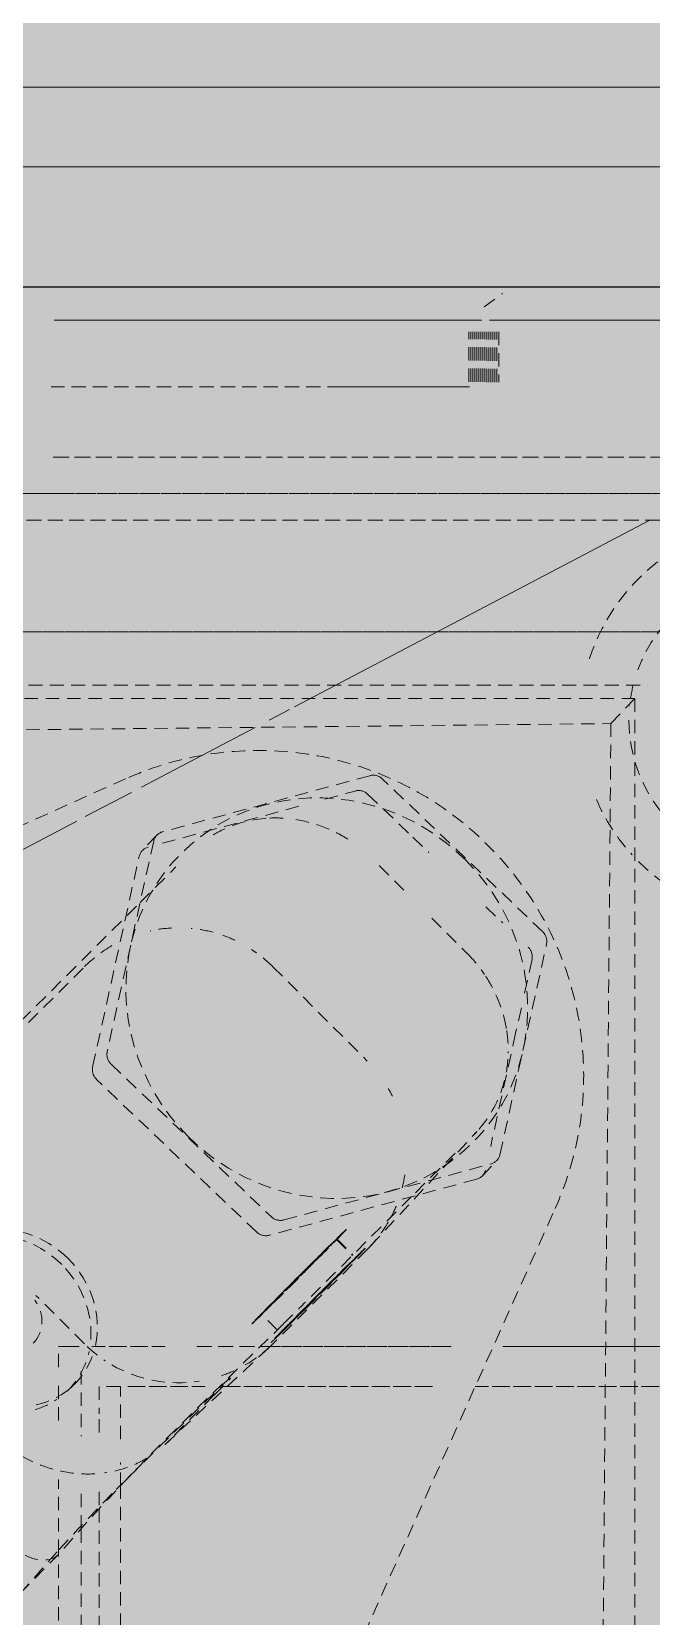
# Model space of a CAD drawing. Header units: millimetres. Extents: x -12447 to 83753, y -46415 to 46712.
# Drawn here: x 48624.8 to 48671.3, y 16389.9 to 16508.8 of the extents above; entities that cross this region are included whole.
import ezdxf
from ezdxf.xclip import XClip

# ---------------------------------------------------------------- set-up
doc = ezdxf.new("R2010")
doc.units = ezdxf.units.MM
doc.header["$XCLIPFRAME"] = 2
doc.linetypes.add('200_ШТРИХ_ш1п0_6_', pattern=[1.6, 1, -0.6])
doc.layers.add('1_Сущ. кусты', color=7, linetype='Continuous')
for name, color, linetype, lineweight in [('Перекрытие', 7, 'Continuous', 18), ('Сантехника', 7, 'Continuous', 18), ('Стены отделка', 7, 'Continuous', 30), ('Стены штриховка', 7, 'Continuous', 9)]:
    doc.layers.add(name, color=color, linetype=linetype, lineweight=lineweight)

# ---------------------------------------------------------------- blocks, each defined once
blk = doc.blocks.new('Reece_Tap_Wolfen_Drinking-Fountain - 10 L_Stainless Steel-7189108-План полов 1-го этажа')
at = {"layer": 'Сантехника', "color": 251, "linetype": '200_ШТРИХ_ш1п0_6_', "true_color": 0x666666}
for p, q in [((48658.76, 16488.17), (48660.14, 16489.19)), ((48685.76, 16487.17), (48626.5, 16487.17)), ((48626.43, 16476.9), (48683.63, 16476.9)), ((48626.88, 16474.17), (48620.88, 16474.17)), ((48625.97, 16474.17), (48620.88, 16474.17)), ((48626.88, 16474.17), (48625.97, 16474.17)), ((48682.44, 16474.17), (48626.5, 16474.17)), ((48674.69, 16463.8), (48454.99, 16463.8)), ((48455.04, 16463.8), (48674.69, 16463.8)), ((48454.99, 16459.8), (48670.99, 16459.8)), ((48455.04, 16459.8), (48670.99, 16459.8)), ((48646.81, 16451.23), (48649.08, 16451.85)), ((48650.04, 16451.6), (48653.4, 16448.39)), ((48634.62, 16447.93), (48645.29, 16450.82)), ((48632.95, 16443.48), (48635.64, 16446.15)), ((48658.88, 16443.16), (48660.14, 16441.96)), ((48662.34, 16439.21), (48661.73, 16436.48)), ((48624.58, 16434.47), (48628.77, 16438.66)), ((48661.11, 16433.68), (48659.24, 16425.19)), ((48656.58, 16424.68), (48653.29, 16421.4)), ((48647.71, 16418.25), (48644.05, 16414.59)), ((48644.05, 16414.58), (48647.67, 16418.2)), ((48647.67, 16418.2), (48648.87, 16417)), ((48647.71, 16418.25), (48648.91, 16417.04)), ((48643.23, 16411.42), (48642.05, 16412.59)), ((48656.28, 16410.17), (48641.96, 16410.17)), ((48685.94, 16410.17), (48660.14, 16410.17)), ((48627.48, 16406.82), (48627.95, 16407.28)), ((48639.66, 16407.79), (48639.73, 16407.79)), ((48632.75, 16401.03), (48631.16, 16399.45)), ((48626.84, 16380.02), (48626.84, 16394.7))]:
    blk.add_line(p, q, dxfattribs=at)
at = {"layer": 'Сантехника', "color": 7, "linetype": '200_ШТРИХ_ш1п0_6_', "true_color": 0xfdfdfd}
for p, q in [((48626.5, 16487.17), (48657.6, 16487.17)), ((48650.16, 16487.17), (48626.5, 16487.17)), ((48626.5, 16487.17), (48657.6, 16487.17)), ((48626.5, 16487.17), (48657.6, 16487.17)), ((48650.01, 16487.17), (48626.5, 16487.17)), ((48626.5, 16487.17), (48657.6, 16487.17)), ((48649.85, 16487.17), (48626.5, 16487.17)), ((48626.5, 16487.17), (48657.6, 16487.17)), ((48649.7, 16487.17), (48626.5, 16487.17)), ((48626.5, 16487.17), (48657.6, 16487.17)), ((48649.55, 16487.17), (48626.5, 16487.17)), ((48626.5, 16487.17), (48657.6, 16487.17)), ((48649.4, 16487.17), (48626.5, 16487.17)), ((48626.5, 16487.17), (48657.6, 16487.17)), ((48649.25, 16487.17), (48626.5, 16487.17)), ((48626.5, 16487.17), (48657.6, 16487.17)), ((48649.1, 16487.17), (48626.5, 16487.17)), ((48649.1, 16487.17), (48657.5, 16487.17)), ((48649.25, 16487.17), (48657.6, 16487.17)), ((48649.4, 16487.17), (48657.62, 16487.17)), ((48649.55, 16487.17), (48657.63, 16487.17)), ((48649.7, 16487.17), (48652.08, 16487.17)), ((48649.85, 16487.17), (48656.53, 16487.17)), ((48650.01, 16487.17), (48654.64, 16487.17)), ((48650.16, 16487.17), (48656.83, 16487.17)), ((48652.08, 16487.17), (48656.38, 16487.17)), ((48654.64, 16487.17), (48656.68, 16487.17)), ((48656.38, 16487.17), (48657.64, 16487.17)), ((48657.6, 16482.17), (48626.29, 16482.17)), ((48626.29, 16482.17), (48650.16, 16482.17)), ((48657.6, 16482.17), (48626.29, 16482.17)), ((48626.29, 16482.17), (48650.01, 16482.17)), ((48657.6, 16482.17), (48626.29, 16482.17)), ((48626.29, 16482.17), (48649.85, 16482.17)), ((48657.6, 16482.17), (48626.29, 16482.17)), ((48626.29, 16482.17), (48649.7, 16482.17)), ((48657.6, 16482.17), (48626.29, 16482.17)), ((48626.29, 16482.17), (48649.55, 16482.17)), ((48657.6, 16482.17), (48626.29, 16482.17)), ((48626.29, 16482.17), (48649.4, 16482.17)), ((48657.6, 16482.17), (48626.29, 16482.17)), ((48626.29, 16482.17), (48649.25, 16482.17)), ((48657.6, 16482.17), (48626.29, 16482.17)), ((48626.29, 16482.17), (48649.1, 16482.17)), ((48657.6, 16482.17), (48626.29, 16482.17)), ((48626.29, 16482.17), (48648.95, 16482.17)), ((48657.35, 16482.17), (48648.95, 16482.17)), ((48657.5, 16482.17), (48649.1, 16482.17)), ((48657.6, 16482.17), (48649.25, 16482.17)), ((48657.62, 16482.17), (48649.4, 16482.17)), ((48657.63, 16482.17), (48649.55, 16482.17)), ((48652.08, 16482.17), (48649.7, 16482.17)), ((48656.53, 16482.17), (48649.85, 16482.17)), ((48656.68, 16482.17), (48650.01, 16482.17)), ((48656.83, 16482.17), (48650.16, 16482.17)), ((48654.34, 16482.17), (48652.08, 16482.17)), ((48657.64, 16482.17), (48654.34, 16482.17))]:
    blk.add_line(p, q, dxfattribs=at)
at = {"layer": 'Сантехника', "color": 7, "linetype": '200_ШТРИХ_ш1п0_6_', "true_color": 0xfcfcfc}
for p, q in [((48626.5, 16487.17), (48657.6, 16487.17)), ((48648.95, 16487.17), (48626.5, 16487.17)), ((48648.95, 16487.17), (48651.32, 16487.17)), ((48651.32, 16487.17), (48657.35, 16487.17)), ((48657.6, 16482.17), (48626.29, 16482.17)), ((48626.29, 16482.17), (48648.8, 16482.17)), ((48657.19, 16482.17), (48648.8, 16482.17))]:
    blk.add_line(p, q, dxfattribs=at)
at = {"layer": 'Сантехника', "color": 7, "linetype": '200_ШТРИХ_ш1п0_6_', "true_color": 0xfafafa}
for p, q in [((48626.5, 16487.17), (48657.6, 16487.17)), ((48648.8, 16487.17), (48626.5, 16487.17)), ((48648.8, 16487.17), (48657.19, 16487.17)), ((48657.6, 16482.17), (48626.29, 16482.17)), ((48626.29, 16482.17), (48648.65, 16482.17)), ((48657.04, 16482.17), (48648.65, 16482.17))]:
    blk.add_line(p, q, dxfattribs=at)
at = {"layer": 'Сантехника', "color": 7, "linetype": '200_ШТРИХ_ш1п0_6_', "true_color": 0xf7f7f7}
for p, q in [((48626.5, 16487.17), (48657.6, 16487.17)), ((48648.65, 16487.17), (48626.5, 16487.17)), ((48648.65, 16487.17), (48657.04, 16487.17)), ((48657.6, 16482.17), (48626.29, 16482.17)), ((48626.29, 16482.17), (48648.5, 16482.17)), ((48656.89, 16482.17), (48648.5, 16482.17))]:
    blk.add_line(p, q, dxfattribs=at)
at = {"layer": 'Сантехника', "color": 7, "linetype": '200_ШТРИХ_ш1п0_6_', "true_color": 0xf2f2f2}
for p, q in [((48626.5, 16487.17), (48657.6, 16487.17)), ((48648.5, 16487.17), (48626.5, 16487.17)), ((48648.5, 16487.17), (48656.89, 16487.17)), ((48657.6, 16482.17), (48626.29, 16482.17)), ((48626.29, 16482.17), (48648.35, 16482.17)), ((48650.72, 16482.17), (48648.35, 16482.17)), ((48656.74, 16482.17), (48650.72, 16482.17))]:
    blk.add_line(p, q, dxfattribs=at)
at = {"layer": 'Сантехника', "color": 254, "linetype": '200_ШТРИХ_ш1п0_6_', "true_color": 0xeaeaea}
for p, q in [((48626.5, 16487.17), (48657.6, 16487.17)), ((48648.35, 16487.17), (48626.5, 16487.17)), ((48648.35, 16487.17), (48652.98, 16487.17)), ((48652.98, 16487.17), (48656.74, 16487.17)), ((48657.6, 16482.17), (48626.29, 16482.17)), ((48626.29, 16482.17), (48648.2, 16482.17)), ((48656.59, 16482.17), (48648.2, 16482.17)), ((48626.84, 16410.17), (48628.39, 16410.17))]:
    blk.add_line(p, q, dxfattribs=at)
at = {"layer": 'Сантехника', "color": 254, "linetype": '200_ШТРИХ_ш1п0_6_', "true_color": 0xdddddd}
for p, q in [((48626.5, 16487.17), (48657.6, 16487.17)), ((48648.2, 16487.17), (48626.5, 16487.17)), ((48648.2, 16487.17), (48656.59, 16487.17)), ((48657.6, 16482.17), (48626.29, 16482.17)), ((48626.29, 16482.17), (48648.04, 16482.17)), ((48656.44, 16482.17), (48648.04, 16482.17)), ((48626.84, 16408.62), (48626.84, 16410.17)), ((48628.39, 16410.17), (48626.84, 16410.17)), ((48629.34, 16410.17), (48634.84, 16410.17)), ((48628.52, 16408.32), (48628.52, 16403.45)), ((48637.84, 16407.17), (48629.88, 16407.17)), ((48631.48, 16407.17), (48629.88, 16407.17)), ((48629.88, 16407.17), (48629.88, 16405.11)), ((48631.48, 16403.23), (48631.48, 16407.17)), ((48632.34, 16407.17), (48637.84, 16407.17)), ((48629.88, 16404.73), (48629.88, 16403.31))]:
    blk.add_line(p, q, dxfattribs=at)
at = {"layer": 'Сантехника', "color": 9, "linetype": '200_ШТРИХ_ш1п0_6_', "true_color": 0xc7c7c7}
for p, q in [((48626.5, 16487.17), (48657.6, 16487.17)), ((48648.04, 16487.17), (48626.5, 16487.17)), ((48648.04, 16487.17), (48652.68, 16487.17)), ((48652.68, 16487.17), (48654.72, 16487.17)), ((48654.72, 16487.17), (48656.44, 16487.17)), ((48657.6, 16482.17), (48626.29, 16482.17)), ((48626.29, 16482.17), (48647.89, 16482.17)), ((48657.6, 16482.17), (48647.89, 16482.17)), ((48642.91, 16438.66), (48649.98, 16431.59)), ((48628.77, 16410.38), (48625.14, 16414.01)), ((48634.84, 16410.17), (48629.34, 16410.17)), ((48637.2, 16410.17), (48641.52, 16410.17)), ((48626.84, 16404.61), (48626.84, 16407.51)), ((48631.48, 16399.71), (48631.48, 16401.47)), ((48628.52, 16399.13), (48628.52, 16396.44)), ((48629.88, 16399.27), (48629.88, 16397.96))]:
    blk.add_line(p, q, dxfattribs=at)
at = {"layer": 'Сантехника', "color": 253, "linetype": '200_ШТРИХ_ш1п0_6_', "true_color": 0xa3a3a3}
for p, q in [((48626.5, 16487.17), (48657.6, 16487.17)), ((48647.89, 16487.17), (48626.5, 16487.17)), ((48647.89, 16487.17), (48656.29, 16487.17)), ((48656.29, 16487.17), (48657.6, 16487.17)), ((48660.14, 16487.17), (48685.76, 16487.17)), ((48657.6, 16482.56), (48657.6, 16486.31)), ((48657.75, 16482.55), (48657.75, 16486.31)), ((48657.9, 16482.55), (48657.9, 16486.31)), ((48658.05, 16482.55), (48658.05, 16486.31)), ((48658.2, 16482.55), (48658.2, 16486.31)), ((48658.35, 16482.54), (48658.35, 16486.31)), ((48658.5, 16482.54), (48658.5, 16486.31)), ((48658.65, 16482.54), (48658.65, 16486.31)), ((48658.8, 16482.54), (48658.8, 16486.31)), ((48658.96, 16482.53), (48658.96, 16486.31)), ((48659.11, 16482.53), (48659.11, 16486.31)), ((48659.26, 16482.53), (48659.26, 16486.31)), ((48659.41, 16482.53), (48659.41, 16486.31)), ((48659.56, 16482.53), (48659.56, 16486.31)), ((48659.71, 16482.52), (48659.71, 16486.31)), ((48659.86, 16486.31), (48659.86, 16482.52)), ((48683.63, 16476.9), (48626.43, 16476.9)), ((48626.5, 16474.17), (48682.44, 16474.17)), ((48414.83, 16472.17), (48682.44, 16472.17)), ((48414.96, 16472.17), (48682.44, 16472.17)), ((48653.4, 16448.39), (48654.6, 16447.24)), ((48650.89, 16446.25), (48652.9, 16444.24)), ((48654.82, 16442.32), (48657.48, 16439.67)), ((48661.54, 16435.58), (48661.11, 16433.68)), ((48641.52, 16410.17), (48637.2, 16410.17)), ((48641.96, 16410.17), (48656.28, 16410.17)), ((48660.14, 16410.17), (48685.94, 16410.17)), ((48654.88, 16407.17), (48639.14, 16407.17)), ((48639.14, 16407.17), (48654.88, 16407.17)), ((48685.94, 16407.17), (48658.08, 16407.17)), ((48658.08, 16407.17), (48685.94, 16407.17)), ((48626.84, 16394.7), (48626.84, 16400.2)), ((48631.48, 16379.54), (48631.48, 16399.71)), ((48629.88, 16397.96), (48629.88, 16379.25)), ((48628.52, 16396.44), (48628.52, 16379.19))]:
    blk.add_line(p, q, dxfattribs=at)
at = {"layer": 'Сантехника', "linetype": '200_ШТРИХ_ш1п0_6_'}
for p, q in [((48454.67, 16458.8), (48670.06, 16458.8)), ((48668.26, 16456.91), (48670.06, 16458.8)), ((48670.06, 16458.8), (48670.06, 16243.38)), ((48454.85, 16454.65), (48668.26, 16456.91)), ((48668.26, 16456.91), (48666.44, 16243.38)), ((48631.86, 16452.77), (48598.47, 16437.79)), ((48650.17, 16453), (48634.63, 16448.79)), ((48663.13, 16441.3), (48651.13, 16452.75)), ((48633.97, 16448.1), (48630.48, 16432.3)), ((48634.2, 16448.53), (48633.11, 16447.38)), ((48629.39, 16431.15), (48632.88, 16446.95)), ((48624.03, 16434.61), (48632.95, 16443.48)), ((48659.93, 16424.56), (48663.43, 16440.36)), ((48630.78, 16431.35), (48642.77, 16419.92)), ((48641.68, 16418.77), (48629.69, 16430.2)), ((48650.24, 16417.72), (48658.21, 16426.3)), ((48643.73, 16419.67), (48659.29, 16423.88)), ((48658.62, 16422.98), (48659.71, 16424.13)), ((48658.2, 16422.73), (48642.64, 16418.52)), ((48653.29, 16421.4), (48645.24, 16413.4)), ((48649.09, 16387.12), (48664.07, 16420.52)), ((48649.98, 16417.45), (48642.91, 16410.38)), ((48643.47, 16411.18), (48649.12, 16416.83)), ((48649.08, 16416.79), (48643.52, 16411.22)), ((48643.69, 16411.86), (48635.59, 16403.92)), ((48634.82, 16402.82), (48642.66, 16410.14)), ((48633.22, 16401.5), (48638.69, 16406.86)), ((48638.49, 16406.52), (48635.04, 16403.03)), ((48623.94, 16391.63), (48626.86, 16394.6)), ((48626.72, 16394.77), (48624, 16391.7))]:
    blk.add_line(p, q, dxfattribs=at)
at = {"layer": 'Сантехника', "color": 251, "linetype": '200_ШТРИХ_ш1п0_6_', "true_color": 0x666666, "flags": 128}
blk.add_lwpolyline([(48630.85, 16399.14), (48628.28, 16396.46), (48626.72, 16394.77)], dxfattribs=at)
at = {"layer": 'Сантехника', "color": 253, "linetype": '200_ШТРИХ_ш1п0_6_', "true_color": 0xa3a3a3}
for centre, major_axis, ratio, start_param, end_param in [((48680.93, 16457.17), (0, 15), 0.999921, 0.018466, 1.298422), ((48680.61, 16457.17), (0, 11), 0.999921, 0.122335, 1.220618), ((48680.61, 16457.17), (0, 11), 0.999921, 1.328346, 1.475597), ((48680.61, 16457.17), (0, 11), 0.999921, 1.570796, 3.141593), ((48680.93, 16457.17), (0, 15), 0.999921, 1.979399, 2.309974), ((48680.93, 16457.17), (0, 15), 0.999921, 2.356194, 3.141593), ((48642.91, 16424.52), (0, 10), 0.999921, 4.464526, 4.603032), ((48644.88, 16415.42), (3.54, 3.54), 0.008884, 3.674076, 5.768471), ((48644.88, 16415.42), (2.83, 2.83), 0.008884, 3.83517, 6.113722), ((48623.11, 16412.3), (-1.81, 1.88), 0.902482, 3.141593, 4.564089), ((48644.88, 16415.42), (2.83, 2.83), 0.008884, 2.082141, 2.333371), ((48646.3, 16414.01), (3.54, 3.54), 0.008884, 3.935876, 4.459475), ((48644.88, 16415.42), (3.54, 3.54), 0.008884, 2.365079, 2.626879), ((48644.88, 16415.42), (2.83, 2.83), 0.008884, 3.328826, 3.581998), ((48646.29, 16414.01), (2.83, 2.83), 0.008884, 3.83517, 4.341515), ((48635.84, 16417.45), (0, 10), 0.999921, 2.385932, 2.557498), ((48635.84, 16417.45), (0, 10), 0.999921, 2.617994, 3.295554)]:
    blk.add_ellipse(centre, major_axis=major_axis, ratio=ratio, start_param=start_param, end_param=end_param, dxfattribs=at)
at = {"layer": 'Сантехника', "linetype": '200_ШТРИХ_ш1п0_6_'}
for centre, major_axis, ratio, start_param, end_param in [((48650.47, 16452.06), (-0.727, 0.687), 0.953727, 4.707917, 5.755114), ((48646.95, 16436.31), (-11.19, 10.58), 0.953727, 4.682836, 7.824429), ((48634.93, 16447.85), (-0.727, 0.687), 0.953727, 5.755114, 6.802312), ((48646.95, 16436.31), (-11.19, 10.58), 0.953727, 1.541244, 4.682836), ((48662.47, 16440.61), (-0.727, 0.687), 0.953727, 3.660719, 4.707917), ((48631.44, 16432.04), (-0.727, 0.687), 0.953727, 0.519126, 1.566324), ((48630.35, 16430.89), (-0.727, 0.687), 0.953727, 0.519126, 1.566324), ((48659, 16424.81), (-0.71, 0.671), 0.953727, 2.613521, 3.660719), ((48643.43, 16420.61), (-0.727, 0.687), 0.953727, 1.566324, 2.613521), ((48642.91, 16424.52), (0, 10), 0.999921, 3.926991, 4.18879), ((48642.34, 16419.46), (-0.727, 0.687), 0.953727, 1.566324, 2.613521), ((48646.3, 16414.01), (3.54, 3.54), 0.008884, 0.008885, 1.841481), ((48646.3, 16414.01), (2.83, 2.83), 0.008884, 0.072302, 1.830911), ((48646.3, 16414.01), (3.54, 3.54), 0.008884, 5.768471, 6.283185), ((48646.27, 16414.49), (3.54, 3.54), 0.008884, 3.883516, 4.407115), ((48646.3, 16414.01), (2.83, 2.83), 0.008884, 2.082141, 2.333371), ((48646.3, 16414.01), (3.54, 3.54), 0.008884, 2.365079, 3.141593), ((48646.3, 16414.01), (3.54, 3.54), 0.008884, 3.150478, 3.674076), ((48646.3, 16414.01), (2.83, 2.83), 0.008884, 2.584601, 3.087061), ((48635.84, 16417.45), (0, 10), 0.999921, 3.665191, 3.926991), ((48637.53, 16405.58), (2.2, 2.2), 0.008884, 5.157606, 6.283185), ((48866.48, 16173.02), (-232.77, 229.02), 0.67568, 6.271133, 6.328605), ((48624.72, 16396.7), (-2.14, 2.1), 0.67568, 2.004151, 3.187013)]:
    blk.add_ellipse(centre, major_axis=major_axis, ratio=ratio, start_param=start_param, end_param=end_param, dxfattribs=at)
at = {"layer": 'Сантехника', "color": 251, "linetype": '200_ШТРИХ_ш1п0_6_', "true_color": 0x666666}
for centre, major_axis, ratio, start_param, end_param in [((48649.38, 16450.91), (-0.727, 0.687), 0.953727, 4.707917, 5.755114), ((48633.84, 16446.69), (-0.727, 0.687), 0.953727, 5.755114, 6.802312), ((48635.84, 16431.59), (0, 10), 0.999921, 0.523599, 0.785398), ((48661.38, 16439.46), (-0.727, 0.687), 0.953727, 3.660719, 4.707917), ((48657.91, 16423.65), (-0.71, 0.671), 0.953727, 2.613521, 3.660719), ((48642.91, 16424.52), (0, 10), 0.999921, 4.220406, 4.362154), ((48623.11, 16412.3), (-4.84, 5.03), 0.902482, 4.733017, 5.780215), ((48644.88, 16415.42), (3.54, 3.54), 0.008884, 0.008885, 2.365079), ((48644.88, 16415.42), (3.54, 3.54), 0.008884, 5.768471, 6.283185), ((48622.63, 16411.85), (-4.84, 5.03), 0.902482, 4.733017, 5.643515), ((48644.88, 16415.42), (2.83, 2.83), 0.008884, 0.072302, 2.082141), ((48623.11, 16412.3), (-4.84, 5.03), 0.902482, 3.68582, 4.733017), ((48646.29, 16414.01), (2.83, 2.83), 0.008884, 4.341515, 6.113722), ((48646.3, 16414.01), (3.54, 3.54), 0.008884, 4.459475, 5.768471), ((48622.63, 16411.85), (-4.84, 5.03), 0.902482, 3.822519, 4.733017), ((48644.88, 16415.42), (2.83, 2.83), 0.008884, 2.333371, 3.087061), ((48646.3, 16414.01), (3.54, 3.54), 0.008884, 1.841481, 2.365079), ((48646.3, 16414.01), (2.83, 2.83), 0.008884, 1.830911, 2.082141), ((48644.88, 16415.42), (3.54, 3.54), 0.008884, 2.626879, 3.141593), ((48644.88, 16415.42), (3.54, 3.54), 0.008884, 3.150478, 3.674076), ((48646.29, 16414.01), (2.83, 2.83), 0.008884, 3.328826, 3.83517), ((48646.3, 16414.01), (2.83, 2.83), 0.008884, 2.333371, 2.584601), ((48646.3, 16414.01), (3.54, 3.54), 0.008884, 3.674076, 3.935876), ((48623.11, 16412.3), (-4.84, 5.03), 0.902482, 2.638622, 3.644546), ((48622.63, 16411.85), (-4.84, 5.03), 0.902482, 3.141593, 3.68582), ((48635.84, 16417.45), (0, 10), 0.999921, 3.469476, 3.611438), ((48636.12, 16404.25), (3.54, 3.54), 0.008884, 0.008885, 0.750022), ((48622.63, 16411.85), (-4.84, 5.03), 0.902482, 2.700464, 2.986385)]:
    blk.add_ellipse(centre, major_axis=major_axis, ratio=ratio, start_param=start_param, end_param=end_param, dxfattribs=at)
at = {"layer": 'Сантехника', "color": 9, "linetype": '200_ШТРИХ_ш1п0_6_', "true_color": 0xc7c7c7}
for centre, start_param, end_param in [((48635.84, 16431.59), 0.051385, 0.214994), ((48635.84, 16431.59), 6.021386, 6.188579), ((48635.84, 16431.59), 5.845861, 5.997326), ((48635.84, 16431.59), 5.497787, 5.704796), ((48642.91, 16424.52), 5.172587, 5.235988)]:
    blk.add_ellipse(centre, major_axis=(0, 10), ratio=0.999921, start_param=start_param, end_param=end_param, dxfattribs=at)
at = {"layer": 'Сантехника', "color": 254, "linetype": '200_ШТРИХ_ш1п0_6_', "true_color": 0xdddddd}
blk.add_ellipse((48644.88, 16415.42), major_axis=(2.83, 2.83), ratio=0.008884, start_param=3.581998, end_param=3.83517, dxfattribs=at)
at = {"layer": 'Сантехника', "linetype": '200_ШТРИХ_ш1п0_6_'}
blk.add_open_spline([(48664.07, 16420.52), (48664.89, 16422.35), (48666.05, 16426.07), (48666.53, 16433.99), (48663.52, 16443.63), (48656.37, 16450.77), (48649.16, 16454.02), (48643.34, 16455.09), (48637.4, 16454.73), (48633.69, 16453.58), (48631.86, 16452.77)], degree=3, knots=[-1, -1, -1, -1, -0.9, -0.8, -0.6, -0.4, -0.3, -0.2, -0.1, 0, 0, 0, 0], dxfattribs=at)
at = {"layer": 'Сантехника', "color": 253, "linetype": '200_ШТРИХ_ш1п0_6_', "true_color": 0xa3a3a3}
for points in [[(48642.67, 16449.82), (48643.12, 16449.84), (48643.56, 16449.83), (48644, 16449.78)], [(48644.63, 16449.71), (48645.34, 16449.59), (48646.76, 16449.21), (48648.07, 16448.54), (48648.68, 16448.14)], [(48657.48, 16439.67), (48657.97, 16439.18), (48658.4, 16438.65), (48658.78, 16438.09)], [(48660.44, 16433.89), (48660.53, 16433.32), (48660.57, 16432.74), (48660.55, 16432.17)]]:
    blk.add_open_spline(points, degree=3, dxfattribs=at)
at = {"layer": 'Сантехника', "color": 251, "linetype": '200_ШТРИХ_ш1п0_6_', "true_color": 0x666666}
for points, knots in [([(48638.43, 16448.56), (48638.73, 16448.74), (48639.98, 16449.39), (48641.39, 16449.73), (48642.46, 16449.81)], [-0.8571429, -0.8571429, -0.8571429, -0.8571429, -0.7857143, -0.5714286, -0.5714286, -0.5714286, -0.5714286]), ([(48660.53, 16431.74), (48660.48, 16431.02), (48660.11, 16429.02), (48659.1, 16427.27), (48658.21, 16426.3)], [-0.4285714, -0.4285714, -0.4285714, -0.4285714, -0.2857143, -0.0232942, -0.0232942, -0.0232942, -0.0232942]), ([(48629.56, 16400.62), (48628.86, 16400.58), (48627.44, 16400.66), (48624.63, 16401.46), (48622.76, 16402.7), (48621.68, 16403.76)], [-0.5714286, -0.5714286, -0.5714286, -0.5714286, -0.4285714, -0.2857143, 0, 0, 0, 0]), ([(48633.45, 16401.79), (48633.16, 16401.62), (48632.18, 16401.11), (48631.08, 16400.8), (48630.29, 16400.69)], [-0.8571429, -0.8571429, -0.8571429, -0.8571429, -0.7857143, -0.621874, -0.621874, -0.621874, -0.621874])]:
    blk.add_open_spline(points, degree=3, knots=knots, dxfattribs=at)
at = {"layer": 'Сантехника', "color": 253, "linetype": '200_ШТРИХ_ш1п0_6_', "true_color": 0xa3a3a3}
blk.add_open_spline([(48658.87, 16437.95), (48659.07, 16437.64), (48659.61, 16436.71), (48660.01, 16435.7), (48660.2, 16435.02)], degree=3, knots=[-0.8571429, -0.8571429, -0.8571429, -0.8571429, -0.7857143, -0.6466658, -0.6466658, -0.6466658, -0.6466658], dxfattribs=at)
at = {"layer": 'Сантехника', "color": 254, "linetype": '200_ШТРИХ_ш1п0_6_', "true_color": 0xeaeaea}
blk.add_open_spline([(48660.2, 16435.02), (48660.3, 16434.65), (48660.38, 16434.27), (48660.44, 16433.89)], degree=3, dxfattribs=at)
at = {"layer": 'Сантехника', "color": 9, "linetype": '200_ШТРИХ_ш1п0_6_', "true_color": 0xc7c7c7}
blk.add_open_spline([(48658.21, 16426.3), (48658.13, 16426.22), (48658.05, 16426.13), (48657.97, 16426.05)], degree=3, dxfattribs=at)
at = {"layer": 'Сантехника', "linetype": '200_ШТРИХ_ш1п0_6_'}
blk.add_open_spline([(48635.04, 16403.03), (48634.97, 16402.96), (48634.89, 16402.89), (48634.81, 16402.81)], degree=3, dxfattribs=at)
blk = doc.blocks.new('3')
at = {"layer": '1_Сущ. кусты', "true_color": 0xdddddd, "transparency": 33554661}
h = blk.add_hatch(color=254, dxfattribs=at)
h.dxf.hatch_style = 1
h.paths.add_polyline_path([(35883.43, -50458.15), (35883.43, -49858.15), (34737.91, -49858.15), (34737.91, -50458.15)])
h.paths.add_polyline_path([(36480.93, -51058.15), (36480.93, -50458.15), (35335.41, -50458.15), (35335.41, -51058.15)])
h.paths.add_polyline_path([(35335.41, -51058.15), (35335.41, -50458.15), (34189.89, -50458.15), (34189.89, -51058.15)])
h.paths.add_polyline_path([(35932.91, -51658.15), (35932.91, -51058.15), (34787.39, -51058.15), (34787.39, -51658.15)])
h.paths.add_polyline_path([(35384.89, -52258.15), (35384.89, -51658.15), (34239.38, -51658.15), (34239.38, -52258.15)])
h.paths.add_polyline_path([(35982.39, -52858.15), (35982.39, -52258.15), (34836.88, -52258.15), (34836.88, -52858.15)])
h.paths.add_polyline_path([(36579.89, -53458.15), (36579.89, -52858.15), (35434.38, -52858.15), (35434.38, -53458.15)])
h.paths.add_polyline_path([(35434.38, -53458.15), (35434.38, -52858.15), (34288.86, -52858.15), (34288.86, -53458.15)])
h.paths.add_polyline_path([(36031.88, -54058.15), (36031.88, -53458.15), (34886.36, -53458.15), (34886.36, -54058.15)])
h.paths.add_polyline_path([(35483.86, -54658.15), (35483.86, -54058.15), (34338.34, -54058.15), (34338.34, -54658.15)])
h.paths.add_polyline_path([(36081.36, -55258.15), (36081.36, -54658.15), (34935.84, -54658.15), (34935.84, -55258.15)])
h.paths.add_polyline_path([(36678.86, -55858.15), (36678.86, -55258.15), (35533.34, -55258.15), (35533.34, -55858.15)])
h.paths.add_polyline_path([(35533.34, -55858.15), (35533.34, -55258.15), (34387.82, -55258.15), (34387.82, -55858.15)])
h.paths.add_polyline_path([(36130.84, -56458.15), (36130.84, -55858.15), (34985.32, -55858.15), (34985.32, -56458.15)])
h.paths.add_polyline_path([(35582.82, -57058.15), (35582.82, -56458.15), (34437.3, -56458.15), (34437.3, -57058.15)])
h.paths.add_polyline_path([(36180.32, -57658.15), (36180.32, -57058.15), (35034.8, -57058.15), (35034.8, -57658.15)])
h.paths.add_polyline_path([(36777.82, -58258.15), (36777.82, -57658.15), (35632.3, -57658.15), (35632.3, -58258.15)])
h.paths.add_polyline_path([(35632.3, -58258.15), (35632.3, -57658.15), (34486.78, -57658.15), (34486.78, -58258.15)])
h.paths.add_polyline_path([(36229.8, -58858.15), (36229.8, -58258.15), (35084.28, -58258.15), (35084.28, -58858.15)])
h.paths.add_polyline_path([(35681.78, -59458.15), (35681.78, -58858.15), (34536.26, -58858.15), (34536.26, -59458.15)])
h.paths.add_polyline_path([(37626.45, -51058.15), (37626.45, -50458.15), (36480.93, -50458.15), (36480.93, -51058.15)])
h.paths.add_polyline_path([(38223.95, -51658.15), (38223.95, -51058.15), (37078.43, -51058.15), (37078.43, -51658.15)])
h.paths.add_polyline_path([(37078.43, -51658.15), (37078.43, -51058.15), (35932.91, -51058.15), (35932.91, -51658.15)])
h.paths.add_polyline_path([(37675.93, -52258.15), (37675.93, -51658.15), (36530.41, -51658.15), (36530.41, -52258.15)])
h.paths.add_polyline_path([(36530.41, -52258.15), (36530.41, -51658.15), (35384.89, -51658.15), (35384.89, -52258.15)])
h.paths.add_polyline_path([(37127.91, -52858.15), (37127.91, -52258.15), (35982.39, -52258.15), (35982.39, -52858.15)])
h.paths.add_polyline_path([(39369.47, -51658.15), (39369.47, -51058.15), (38223.95, -51058.15), (38223.95, -51658.15)])
h.paths.add_polyline_path([(39966.97, -52258.15), (39966.97, -51658.15), (38821.45, -51658.15), (38821.45, -52258.15)])
h.paths.add_polyline_path([(38821.45, -52258.15), (38821.45, -51658.15), (37675.93, -51658.15), (37675.93, -52258.15)])
h.paths.add_polyline_path([(39418.95, -52858.15), (39418.95, -52258.15), (38273.43, -52258.15), (38273.43, -52858.15)])
h.paths.add_polyline_path([(38273.43, -52858.15), (38273.43, -52258.15), (37127.91, -52258.15), (37127.91, -52858.15)])
h.paths.add_polyline_path([(38870.93, -53458.15), (38870.93, -52858.15), (37725.41, -52858.15), (37725.41, -53458.15)])
h.paths.add_polyline_path([(40016.45, -53458.15), (40016.45, -52858.15), (38870.93, -52858.15), (38870.93, -53458.15)])
h.paths.add_polyline_path([(37725.41, -53458.15), (37725.41, -52858.15), (36579.89, -52858.15), (36579.89, -53458.15)])
h.paths.add_polyline_path([(38322.91, -54058.15), (38322.91, -53458.15), (37177.39, -53458.15), (37177.39, -54058.15)])
h.paths.add_polyline_path([(37177.39, -54058.15), (37177.39, -53458.15), (36031.88, -53458.15), (36031.88, -54058.15)])
h.paths.add_polyline_path([(37774.89, -54658.15), (37774.89, -54058.15), (36629.38, -54058.15), (36629.38, -54658.15)])
h.paths.add_polyline_path([(36629.38, -54658.15), (36629.38, -54058.15), (35483.86, -54058.15), (35483.86, -54658.15)])
h.paths.add_polyline_path([(37226.88, -55258.15), (37226.88, -54658.15), (36081.36, -54658.15), (36081.36, -55258.15)])
h.paths.add_polyline_path([(39468.43, -54058.15), (39468.43, -53458.15), (38322.91, -53458.15), (38322.91, -54058.15)])
h.paths.add_polyline_path([(40065.93, -54658.15), (40065.93, -54058.15), (38920.41, -54058.15), (38920.41, -54658.15)])
h.paths.add_polyline_path([(38920.41, -54658.15), (38920.41, -54058.15), (37774.89, -54058.15), (37774.89, -54658.15)])
h.paths.add_polyline_path([(39517.91, -55258.15), (39517.91, -54658.15), (38372.39, -54658.15), (38372.39, -55258.15)])
h.paths.add_polyline_path([(38372.39, -55258.15), (38372.39, -54658.15), (37226.88, -54658.15), (37226.88, -55258.15)])
h.paths.add_polyline_path([(38969.89, -55858.15), (38969.89, -55258.15), (37824.38, -55258.15), (37824.38, -55858.15)])
h.paths.add_polyline_path([(40115.41, -55858.15), (40115.41, -55258.15), (38969.89, -55258.15), (38969.89, -55858.15)])
h.paths.add_polyline_path([(37824.38, -55858.15), (37824.38, -55258.15), (36678.86, -55258.15), (36678.86, -55858.15)])
h.paths.add_polyline_path([(38421.88, -56458.15), (38421.88, -55858.15), (37276.36, -55858.15), (37276.36, -56458.15)])
h.paths.add_polyline_path([(37276.36, -56458.15), (37276.36, -55858.15), (36130.84, -55858.15), (36130.84, -56458.15)])
h.paths.add_polyline_path([(37873.86, -57058.15), (37873.86, -56458.15), (36728.34, -56458.15), (36728.34, -57058.15)])
h.paths.add_polyline_path([(36728.34, -57058.15), (36728.34, -56458.15), (35582.82, -56458.15), (35582.82, -57058.15)])
h.paths.add_polyline_path([(37325.84, -57658.15), (37325.84, -57058.15), (36180.32, -57058.15), (36180.32, -57658.15)])
h.paths.add_polyline_path([(39567.39, -56458.15), (39567.39, -55858.15), (38421.88, -55858.15), (38421.88, -56458.15)])
h.paths.add_polyline_path([(40164.89, -57058.15), (40164.89, -56458.15), (39019.38, -56458.15), (39019.38, -57058.15)])
h.paths.add_polyline_path([(39019.38, -57058.15), (39019.38, -56458.15), (37873.86, -56458.15), (37873.86, -57058.15)])
h.paths.add_polyline_path([(39616.88, -57658.15), (39616.88, -57058.15), (38471.36, -57058.15), (38471.36, -57658.15)])
h.paths.add_polyline_path([(38471.36, -57658.15), (38471.36, -57058.15), (37325.84, -57058.15), (37325.84, -57658.15)])
h.paths.add_polyline_path([(39068.86, -58258.15), (39068.86, -57658.15), (37923.34, -57658.15), (37923.34, -58258.15)])
h.paths.add_polyline_path([(40214.38, -58258.15), (40214.38, -57658.15), (39068.86, -57658.15), (39068.86, -58258.15)])
h.paths.add_polyline_path([(37923.34, -58258.15), (37923.34, -57658.15), (36777.82, -57658.15), (36777.82, -58258.15)])
h.paths.add_polyline_path([(38520.84, -58858.15), (38520.84, -58258.15), (37375.32, -58258.15), (37375.32, -58858.15)])
h.paths.add_polyline_path([(37375.32, -58858.15), (37375.32, -58258.15), (36229.8, -58258.15), (36229.8, -58858.15)])
h.paths.add_polyline_path([(37972.82, -59458.15), (37972.82, -58858.15), (36827.3, -58858.15), (36827.3, -59458.15)])
h.paths.add_polyline_path([(36827.3, -59458.15), (36827.3, -58858.15), (35681.78, -58858.15), (35681.78, -59458.15)])
h.paths.add_polyline_path([(37424.8, -60058.15), (37424.8, -59458.15), (36279.28, -59458.15), (36279.28, -60058.15)])
h.paths.add_polyline_path([(39666.36, -58858.15), (39666.36, -58258.15), (38520.84, -58258.15), (38520.84, -58858.15)])
h.paths.add_polyline_path([(39118.34, -59458.15), (39118.34, -58858.15), (37972.82, -58858.15), (37972.82, -59458.15)])
h.paths.add_polyline_path([(39715.84, -60058.15), (39715.84, -59458.15), (38570.32, -59458.15), (38570.32, -60058.15)])
h.paths.add_polyline_path([(38570.32, -60058.15), (38570.32, -59458.15), (37424.8, -59458.15), (37424.8, -60058.15)])
h.paths.add_polyline_path([(39167.82, -60658.15), (39167.82, -60058.15), (38022.3, -60058.15), (38022.3, -60658.15)])
h.paths.add_polyline_path([(36279.28, -60058.15), (36279.28, -59458.15), (35133.76, -59458.15), (35133.76, -60058.15)])
h.paths.add_polyline_path([(36876.78, -60658.15), (36876.78, -60058.15), (35731.26, -60058.15), (35731.26, -60658.15)])
h.paths.add_polyline_path([(35731.26, -60658.15), (35731.26, -60058.15), (34585.74, -60058.15), (34585.74, -60658.15)])
h.paths.add_polyline_path([(36328.76, -61258.15), (36328.76, -60658.15), (35183.24, -60658.15), (35183.24, -61258.15)])
h.paths.add_polyline_path([(35780.74, -61858.15), (35780.74, -61258.15), (34635.23, -61258.15), (34635.23, -61858.15)])
h.paths.add_polyline_path([(38022.3, -60658.15), (38022.3, -60058.15), (36876.78, -60058.15), (36876.78, -60658.15)])
h.paths.add_polyline_path([(38619.8, -61258.15), (38619.8, -60658.15), (37474.28, -60658.15), (37474.28, -61258.15)])
h.paths.add_polyline_path([(37474.28, -61258.15), (37474.28, -60658.15), (36328.76, -60658.15), (36328.76, -61258.15)])
h.paths.add_polyline_path([(38071.78, -61858.15), (38071.78, -61258.15), (36926.26, -61258.15), (36926.26, -61858.15)])
h.paths.add_polyline_path([(36926.26, -61858.15), (36926.26, -61258.15), (35780.74, -61258.15), (35780.74, -61858.15)])
h.paths.add_polyline_path([(37523.76, -62458.15), (37523.76, -61858.15), (36378.24, -61858.15), (36378.24, -62458.15)])
h.paths.add_polyline_path([(39765.32, -61258.15), (39765.32, -60658.15), (38619.8, -60658.15), (38619.8, -61258.15)])
h.paths.add_polyline_path([(39217.3, -61858.15), (39217.3, -61258.15), (38071.78, -61258.15), (38071.78, -61858.15)])
h.paths.add_polyline_path([(39814.8, -62458.15), (39814.8, -61858.15), (38669.28, -61858.15), (38669.28, -62458.15)])
h.paths.add_polyline_path([(38669.28, -62458.15), (38669.28, -61858.15), (37523.76, -61858.15), (37523.76, -62458.15)])
h.paths.add_polyline_path([(39266.78, -63058.15), (39266.78, -62458.15), (38121.26, -62458.15), (38121.26, -63058.15)])
h.paths.add_polyline_path([(36378.24, -62458.15), (36378.24, -61858.15), (35232.73, -61858.15), (35232.73, -62458.15)])
h.paths.add_polyline_path([(36975.74, -63058.15), (36975.74, -62458.15), (35830.23, -62458.15), (35830.23, -63058.15)])
h.paths.add_polyline_path([(35830.23, -63058.15), (35830.23, -62458.15), (34684.71, -62458.15), (34684.71, -63058.15)])
h.paths.add_polyline_path([(36427.73, -63658.15), (36427.73, -63058.15), (35282.21, -63058.15), (35282.21, -63658.15)])
h.paths.add_polyline_path([(35879.71, -64258.15), (35879.71, -63658.15), (34734.19, -63658.15), (34734.19, -64258.15)])
h.paths.add_polyline_path([(38121.26, -63058.15), (38121.26, -62458.15), (36975.74, -62458.15), (36975.74, -63058.15)])
h.paths.add_polyline_path([(38718.76, -63658.15), (38718.76, -63058.15), (37573.24, -63058.15), (37573.24, -63658.15)])
h.paths.add_polyline_path([(37573.24, -63658.15), (37573.24, -63058.15), (36427.73, -63058.15), (36427.73, -63658.15)])
h.paths.add_polyline_path([(38170.74, -64258.15), (38170.74, -63658.15), (37025.23, -63658.15), (37025.23, -64258.15)])
h.paths.add_polyline_path([(37025.23, -64258.15), (37025.23, -63658.15), (35879.71, -63658.15), (35879.71, -64258.15)])
h.paths.add_polyline_path([(37622.73, -64858.15), (37622.73, -64258.15), (36477.21, -64258.15), (36477.21, -64858.15)])
h.paths.add_polyline_path([(39864.28, -63658.15), (39864.28, -63058.15), (38718.76, -63058.15), (38718.76, -63658.15)])
h.paths.add_polyline_path([(39316.26, -64258.15), (39316.26, -63658.15), (38170.74, -63658.15), (38170.74, -64258.15)])
h.paths.add_polyline_path([(39913.76, -64858.15), (39913.76, -64258.15), (38768.24, -64258.15), (38768.24, -64858.15)])
h.paths.add_polyline_path([(38768.24, -64858.15), (38768.24, -64258.15), (37622.73, -64258.15), (37622.73, -64858.15)])
h.paths.add_polyline_path([(39365.74, -65458.15), (39365.74, -64858.15), (38220.23, -64858.15), (38220.23, -65458.15)])
h.paths.add_polyline_path([(36477.21, -64858.15), (36477.21, -64258.15), (35331.69, -64258.15), (35331.69, -64858.15)])
h.paths.add_polyline_path([(37074.71, -65458.15), (37074.71, -64858.15), (35929.19, -64858.15), (35929.19, -65458.15)])
h.paths.add_polyline_path([(35929.19, -65458.15), (35929.19, -64858.15), (34783.67, -64858.15), (34783.67, -65458.15)])
h.paths.add_polyline_path([(36526.69, -66058.15), (36526.69, -65458.15), (35381.17, -65458.15), (35381.17, -66058.15)])
h.paths.add_polyline_path([(35381.17, -66058.15), (35381.17, -65458.15), (34235.65, -65458.15), (34235.65, -66058.15)])
h.paths.add_polyline_path([(38220.23, -65458.15), (38220.23, -64858.15), (37074.71, -64858.15), (37074.71, -65458.15)])
h.paths.add_polyline_path([(38817.73, -66058.15), (38817.73, -65458.15), (37672.21, -65458.15), (37672.21, -66058.15)])
h.paths.add_polyline_path([(37672.21, -66058.15), (37672.21, -65458.15), (36526.69, -65458.15), (36526.69, -66058.15)])
h.paths.add_polyline_path([(39963.24, -66058.15), (39963.24, -65458.15), (38817.73, -65458.15), (38817.73, -66058.15)])
h.paths.add_polyline_path([(35331.69, -64858.15), (35331.69, -64258.15), (34186.17, -64258.15), (34186.17, -64858.15)])
h.paths.add_polyline_path([(34536.26, -59458.15), (34536.26, -58858.15), (33390.74, -58858.15), (33390.74, -59458.15)])
h.paths.add_polyline_path([(34585.74, -60658.15), (34585.74, -60058.15), (33440.23, -60058.15), (33440.23, -60658.15)])
h.paths.add_polyline_path([(34737.91, -50458.15), (34737.91, -49858.15), (33592.39, -49858.15), (33592.39, -50458.15)])
h.paths.add_polyline_path([(34787.39, -51658.15), (34787.39, -51058.15), (33641.88, -51058.15), (33641.88, -51658.15)])
h.paths.add_polyline_path([(34338.34, -54658.15), (34338.34, -54058.15), (33192.82, -54058.15), (33192.82, -54658.15)])
h.paths.add_polyline_path([(34387.82, -55858.15), (34387.82, -55258.15), (33242.3, -55258.15), (33242.3, -55858.15)])
h.paths.add_polyline_path([(34437.3, -57058.15), (34437.3, -56458.15), (33291.78, -56458.15), (33291.78, -57058.15)])
h.paths.add_polyline_path([(34486.78, -58258.15), (34486.78, -57658.15), (33341.26, -57658.15), (33341.26, -58258.15)])
h.paths.add_polyline_path([(34635.23, -61858.15), (34635.23, -61258.15), (33489.71, -61258.15), (33489.71, -61858.15)])
h.paths.add_polyline_path([(34684.71, -63058.15), (34684.71, -62458.15), (33539.19, -62458.15), (33539.19, -63058.15)])
h.paths.add_polyline_path([(34734.19, -64258.15), (34734.19, -63658.15), (33588.67, -63658.15), (33588.67, -64258.15)])
h.paths.add_polyline_path([(34783.67, -65458.15), (34783.67, -64858.15), (33638.15, -64858.15), (33638.15, -65458.15)])
h.paths.add_polyline_path([(38319.19, -67858.15), (38319.19, -67258.15), (37173.67, -67258.15), (37173.67, -67858.15)])
h.paths.add_polyline_path([(40610.23, -67858.15), (40610.23, -67258.15), (39464.71, -67258.15), (39464.71, -67858.15)])
h.paths.add_polyline_path([(39464.71, -67858.15), (39464.71, -67258.15), (38319.19, -67258.15), (38319.19, -67858.15)])
h.paths.add_polyline_path([(38867.21, -67258.15), (38867.21, -66658.15), (37721.69, -66658.15), (37721.69, -67258.15)])
h.paths.add_polyline_path([(40012.73, -67258.15), (40012.73, -66658.15), (38867.21, -66658.15), (38867.21, -67258.15)])
h.paths.add_polyline_path([(38269.71, -66658.15), (38269.71, -66058.15), (37124.19, -66058.15), (37124.19, -66658.15)])
h.paths.add_polyline_path([(39415.23, -66658.15), (39415.23, -66058.15), (38269.71, -66058.15), (38269.71, -66658.15)])
h.paths.add_polyline_path([(36576.17, -67258.15), (36576.17, -66658.15), (35430.65, -66658.15), (35430.65, -67258.15)])
h.paths.add_polyline_path([(37721.69, -67258.15), (37721.69, -66658.15), (36576.17, -66658.15), (36576.17, -67258.15)])
h.paths.add_polyline_path([(37124.19, -66658.15), (37124.19, -66058.15), (35978.67, -66058.15), (35978.67, -66658.15)])
h.paths.add_polyline_path([(35978.67, -66658.15), (35978.67, -66058.15), (34833.15, -66058.15), (34833.15, -66658.15)])
h.paths.add_polyline_path([(34833.15, -66658.15), (34833.15, -66058.15), (33687.63, -66058.15), (33687.63, -66658.15)])
h.paths.add_polyline_path([(35133.76, -60058.15), (35133.76, -59458.15), (33988.24, -59458.15), (33988.24, -60058.15)])
h.paths.add_polyline_path([(34836.88, -52858.15), (34836.88, -52258.15), (33691.36, -52258.15), (33691.36, -52858.15)])
h.paths.add_polyline_path([(34886.36, -54058.15), (34886.36, -53458.15), (33740.84, -53458.15), (33740.84, -54058.15)])
h.paths.add_polyline_path([(34935.84, -55258.15), (34935.84, -54658.15), (33790.32, -54658.15), (33790.32, -55258.15)])
h.paths.add_polyline_path([(34985.32, -56458.15), (34985.32, -55858.15), (33839.8, -55858.15), (33839.8, -56458.15)])
h.paths.add_polyline_path([(35034.8, -57658.15), (35034.8, -57058.15), (33889.28, -57058.15), (33889.28, -57658.15)])
h.paths.add_polyline_path([(35084.28, -58858.15), (35084.28, -58258.15), (33938.76, -58258.15), (33938.76, -58858.15)])
h.paths.add_polyline_path([(35183.24, -61258.15), (35183.24, -60658.15), (34037.73, -60658.15), (34037.73, -61258.15)])
h.paths.add_polyline_path([(35282.21, -63658.15), (35282.21, -63058.15), (34136.69, -63058.15), (34136.69, -63658.15)])
h.paths.add_polyline_path([(35232.73, -62458.15), (35232.73, -61858.15), (34087.21, -61858.15), (34087.21, -62458.15)])

msp = doc.modelspace()

# ---------------------------------------------------------------- linework, layer by layer
at = {"color": 8, "true_color": 0x787878}
msp.add_lwpolyline([(46682.189, 12864.921), (46682.189, 16464.921), (46186.189, 16464.921), (46186.189, 16489.671), (46830, 16489.671), (46830, 16504.671), (48383.068, 16504.671), (48383.068, 16489.671), (48703, 16489.671), (48703.011, 16187.463), (48703, 13317.948)], dxfattribs=at)
at = {"layer": 'Перекрытие', "color": 253, "true_color": 0xa3a3a3}
for p, q in [((48671.187, 16472.171), (48644.531, 16458.171)), ((48644.16, 16457.977), (48642.627, 16457.171)), ((48641.591, 16456.627), (48633.064, 16452.149)), ((48632.3, 16451.748), (48628.839, 16449.93)), ((48628.205, 16449.597), (48599.886, 16434.724))]:
    msp.add_line(p, q, dxfattribs=at)
at = {"layer": 'Стены отделка', "lineweight": 9}
msp.add_line((48710.932, 16489.671), (48383.068, 16489.671), dxfattribs=at)
at = {"layer": 'Стены штриховка'}
for p, q in [((48429.068, 16504.671), (48710.932, 16504.671)), ((48392.068, 16498.671), (48710.932, 16498.671))]:
    msp.add_line(p, q, dxfattribs=at)

# ---------------------------------------------------------------- block references
at = {"color": 8, "true_color": 0x787878}
ref = msp.add_blockref('3', (13365.265, 71398.384), dxfattribs=at)
XClip(ref).set_block_clipping_path([(33464.8197652226, -54893.7296345023), (35017.8882023668, -54893.7296345023), (35017.8882023668, -54908.7296345023), (35588.7347487364, -54515.7688839619), (35337.83079701, -55210.9380466635), (35337.8197652226, -58080.4526906166), (35099.3506414325, -58080.4526906166), (35099.3506414325, -58558.7296452611), (34969.8197652226, -58558.7296452611), (34969.8197652226, -58653.7296452611), (34874.8197652226, -58653.7296452611), (34874.8197652226, -58662.7296452611), (34884.8197652226, -58662.7296452611), (34884.8197652226, -58714.7296452611), (34899.8197652226, -58714.7296452611), (34899.8197652226, -58723.7296452611), (34884.4274603772, -58723.7296452611), (34882.5255365885, -58720.435416627), (34876.8197652225, -58723.7296452611), (34872.8804549934, -58723.7296452611), (34847.8652825507, -58680.4020956302), (34839.2050285128, -58685.4020956302), (34834.7050285128, -58677.6078669962), (34754.8197652226, -58723.7296452611), (33664.8197652226, -58723.7296452611), (33584.9345019323, -58677.6078669962), (33580.4345019323, -58685.4020956302), (33571.7742478945, -58680.4020956302), (33546.7590754518, -58723.7296452611), (33542.8197652225, -58723.7296452611), (33537.1139938566, -58720.435416627), (33535.212070068, -58723.7296452611), (33519.8197652226, -58723.7296452611), (33519.8197652226, -58714.7296452611), (33534.8197652226, -58714.7296452611), (33534.8197652226, -58662.7296452611), (33544.8197652226, -58662.7296452611), (33544.8197652226, -58653.7296452611), (33449.8197652226, -58653.7296452611), (33449.8197652226, -58558.7296452611), (32821.008571622, -58558.7296452611), (32821.008571622, -58533.4796345023), (33317.008571622, -58533.4796345023), (33317.0085716221, -54933.4796345023), (32821.0085716221, -54933.4796345023), (32821.0085716221, -54908.7296345023), (33464.8197652226, -54908.7296345023)])
ref = msp.add_blockref('3', (13536.227, 68032.551), dxfattribs=at)
XClip(ref).set_block_clipping_path([(35251.9369370198, -57124.8526624842), (35251.7023955794, -57047.8530196908), (35245.2024257333, -57047.8728186436), (35245.2374546497, -57059.3727652945), (35218.2375799039, -57059.4550070983), (35218.287838784, -57075.954930554), (35211.8067692891, -57075.9746719362), (35211.7093292031, -57050.1902394325), (35231.6858944592, -57038.5754895007), (35225.9055852022, -57028.633758017), (35231.5248247365, -57025.3666266979), (35211.5289595546, -56990.9751238241), (35209.0110719912, -56163.9789568192), (35215.5098934123, -56163.9591613645), (35215.5601522924, -56180.4590848203), (35242.5600270381, -56180.3768430165), (35242.5950559546, -56191.8767896675), (35249.0950258008, -56191.8569907147), (35248.856588719, -56113.5784140484), (35655.3085026566, -56113.5784140484), (35655.3085026566, -56103.6192580776), (35703.8631845619, -56103.4713601833), (35700.9032965416, -55133.1220510359), (36146.6661869913, -55133.1220510359), (36146.6661869913, -55098.1220510359), (36161.6661869913, -55098.1220510359), (36161.6661869913, -55018.1220510349), (36206.6661869913, -55018.1220510349), (36206.6661869913, -54988.1220510349), (36196.6661869913, -54988.1220510349), (36196.6661869913, -54948.1220510349), (36216.6661869913, -54982.7630671863), (36276.6661869897, -54948.1220510359), (37126.6661869913, -54948.1220510349), (37126.6661869913, -54988.1220510349), (37116.6661869913, -54988.1220510349), (37116.6661869913, -55018.1220510349), (37161.6661869913, -55018.1220510349), (37161.6661869913, -55098.1220510359), (37176.6661869913, -55098.1220510359), (37176.6661869913, -55133.1220510359), (37321.6661869913, -55133.1220510359), (37321.6661869913, -55958.1220510359), (37346.6661869913, -55958.1220510359), (37346.6661869913, -55973.1220510359), (37426.6661869923, -55973.1220510359), (37426.6661869923, -56018.1220510359), (37456.6661869923, -56018.1220510359), (37456.6661869923, -56008.1220510359), (37496.6661869923, -56008.1220510359), (37496.6661869923, -55973.1220510359), (37512.5661869913, -55973.1220510359), (37512.5661869913, -56973.1220510359), (37496.6661869923, -56973.1220510359), (37496.6661869923, -56938.1220510359), (37456.6661869923, -56938.1220510359), (37456.6661869923, -56928.1220510359), (37426.6661869923, -56928.1220510359), (37426.6661869923, -56973.1220510359), (37346.6661869913, -56973.1220510359), (37346.6661869913, -56988.1220510359), (37321.6661869913, -56988.1220510359), (37321.6661869913, -57113.7715424583), (37183.7732359606, -57113.7715424583), (37183.7732359605, -57148.7715424583), (37168.7732359606, -57148.7715424583), (37168.7732359606, -57228.7715424592), (37123.7732359606, -57228.7715424592), (37123.7732359606, -57258.7715424592), (37133.7732359606, -57258.7715424592), (37133.7732359606, -57298.7715424592), (37168.7732359606, -57298.7715424592), (37168.7732359606, -57314.6715424583), (36168.7732359606, -57314.6715424583), (36168.7732359606, -57298.7715424592), (36203.7732359606, -57298.7715424592), (36203.7732359606, -57258.7715424592), (36213.7732359606, -57258.7715424592), (36213.7732359606, -57228.7715424592), (36168.7732359606, -57228.7715424592), (36168.7732359606, -57148.7715424583), (36153.7732359605, -57148.7715424583), (36153.7732359606, -57113.7715424583)])
at = {"layer": 'Сантехника', "color": 253, "linetype": '200_ШТРИХ_ш1п0_6_', "true_color": 0xa3a3a3}
msp.add_blockref('Reece_Tap_Wolfen_Drinking-Fountain - 10 L_Stainless Steel-7189108-План полов 1-го этажа', (0, 0), dxfattribs=at)

doc.saveas('drawing.dxf')
